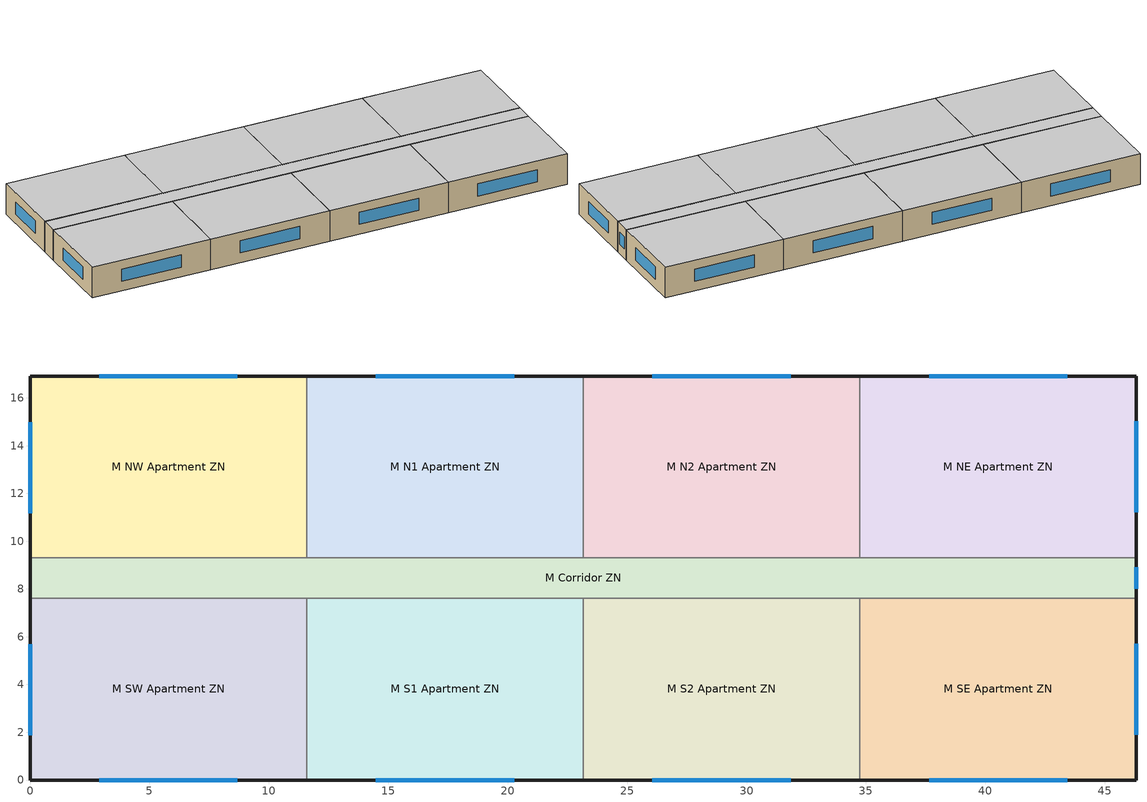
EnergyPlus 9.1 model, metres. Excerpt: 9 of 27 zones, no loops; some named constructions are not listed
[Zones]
M Corridor ZN
 floor adiabatic (Floor Adiabatic construction): 46.33,9.3 46.33,7.62 0,7.62 0,9.3 z3.05
 wall outside (Exterior wall without CLT&#44 Austin): 46.33,7.62 46.33,9.3 / 0,9.3 0,7.62 z3.05:6.1
 wall to M S1 Apartment ZN (Typical Interior Wall): 11.58,7.62 23.16,7.62 z3.05:6.1
 wall to M S2 Apartment ZN (Typical Interior Wall): 23.16,7.62 34.75,7.62 z3.05:6.1
 wall to M SE Apartment ZN (Typical Interior Wall): 34.75,7.62 46.33,7.62 z3.05:6.1
 wall to M SW Apartment ZN (Typical Interior Wall): 0,7.62 11.58,7.62 z3.05:6.1
 wall to M N1 Apartment ZN (Typical Interior Wall): 23.16,9.3 11.58,9.3 z3.05:6.1
 wall to M N2 Apartment ZN (Typical Interior Wall): 34.75,9.3 23.16,9.3 z3.05:6.1
 wall to M NE Apartment ZN (Typical Interior Wall): 46.33,9.3 34.75,9.3 z3.05:6.1
 wall to M NW Apartment ZN (Typical Interior Wall): 11.58,9.3 0,9.3 z3.05:6.1
 window (U 0.42 SHGC 0.40 Dbl LoE (e2-.1) Tint 6mm/6mm Air): 46.33,8 46.33,8.91 z4:5.22
 ceiling adiabatic (Floor Adiabatic construction): 46.33,7.62 46.33,9.3 0,9.3 0,7.62 z6.1
M N1 Apartment ZN
 floor adiabatic (Floor Adiabatic construction): 23.16,16.92 23.16,9.3 11.58,9.3 11.58,16.92 z3.05
 wall outside (Exterior wall without CLT&#44 Austin): 23.16,16.92 11.58,16.92 z3.05:6.1
 wall to M N2 Apartment ZN (Typical Interior Wall): 23.16,9.3 23.16,16.92 z3.05:6.1
 wall to M NW Apartment ZN (Typical Interior Wall): 11.58,16.92 11.58,9.3 z3.05:6.1
 window (U 0.42 SHGC 0.40 Dbl LoE (e2-.1) Tint 6mm/6mm Air): 20.27,16.92 14.48,16.92 z4:5.22
 ceiling adiabatic (Floor Adiabatic construction): 23.16,9.3 23.16,16.92 11.58,16.92 11.58,9.3 z6.1
M N2 Apartment ZN
 floor adiabatic (Floor Adiabatic construction): 34.75,16.92 34.75,9.3 23.16,9.3 23.16,16.92 z3.05
 wall outside (Exterior wall without CLT&#44 Austin): 34.75,16.92 23.16,16.92 z3.05:6.1
 wall to M NE Apartment ZN (Typical Interior Wall): 34.75,9.3 34.75,16.92 z3.05:6.1
 window (U 0.42 SHGC 0.40 Dbl LoE (e2-.1) Tint 6mm/6mm Air): 31.85,16.92 26.06,16.92 z4:5.22
 ceiling adiabatic (Floor Adiabatic construction): 34.75,9.3 34.75,16.92 23.16,16.92 23.16,9.3 z6.1
M NE Apartment ZN
 floor adiabatic (Floor Adiabatic construction): 46.33,16.92 46.33,9.3 34.75,9.3 34.75,16.92 z3.05
 wall outside (Exterior wall without CLT&#44 Austin): 46.33,9.3 46.33,16.92 34.75,16.92 z3.05:6.1
 window (U 0.42 SHGC 0.40 Dbl LoE (e2-.1) Tint 6mm/6mm Air): 46.33,11.2 46.33,15.01 / 43.43,16.92 37.64,16.92 z4:5.22
 ceiling adiabatic (Floor Adiabatic construction): 46.33,9.3 46.33,16.92 34.75,16.92 34.75,9.3 z6.1
M NW Apartment ZN
 floor adiabatic (Floor Adiabatic construction): 11.58,16.92 11.58,9.3 0,9.3 0,16.92 z3.05
 wall outside (Exterior wall without CLT&#44 Austin): 11.58,16.92 0,16.92 0,9.3 z3.05:6.1
 window (U 0.42 SHGC 0.40 Dbl LoE (e2-.1) Tint 6mm/6mm Air): 8.69,16.92 2.89,16.92 / 0,14.97 0,11.16 z4:5.22
 ceiling adiabatic (Floor Adiabatic construction): 11.58,9.3 11.58,16.92 0,16.92 0,9.3 z6.1
M S1 Apartment ZN
 floor adiabatic (Floor Adiabatic construction): 23.16,7.62 23.16,0 11.58,0 11.58,7.62 z3.05
 wall outside (Exterior wall without CLT&#44 Austin): 11.58,0 23.16,0 z3.05:6.1
 wall to M S2 Apartment ZN (Typical Interior Wall): 23.16,0 23.16,7.62 z3.05:6.1
 wall to M SW Apartment ZN (Typical Interior Wall): 11.58,7.62 11.58,0 z3.05:6.1
 window (U 0.42 SHGC 0.40 Dbl LoE (e2-.1) Tint 6mm/6mm Air): 14.48,0 20.27,0 z4:5.22
 ceiling adiabatic (Floor Adiabatic construction): 23.16,0 23.16,7.62 11.58,7.62 11.58,0 z6.1
M S2 Apartment ZN
 floor adiabatic (Floor Adiabatic construction): 34.75,7.62 34.75,0 23.16,0 23.16,7.62 z3.05
 wall outside (Exterior wall without CLT&#44 Austin): 23.16,0 34.75,0 z3.05:6.1
 wall to M SE Apartment ZN (Typical Interior Wall): 34.75,0 34.75,7.62 z3.05:6.1
 window (U 0.42 SHGC 0.40 Dbl LoE (e2-.1) Tint 6mm/6mm Air): 26.06,0 31.85,0 z4:5.22
 ceiling adiabatic (Floor Adiabatic construction): 34.75,0 34.75,7.62 23.16,7.62 23.16,0 z6.1
M SE Apartment ZN
 floor adiabatic (Floor Adiabatic construction): 46.33,7.62 46.33,0 34.75,0 34.75,7.62 z3.05
 wall outside (Exterior wall without CLT&#44 Austin): 34.75,0 46.33,0 46.33,7.62 z3.05:6.1
 window (U 0.42 SHGC 0.40 Dbl LoE (e2-.1) Tint 6mm/6mm Air): 46.33,1.9 46.33,5.71 / 37.64,0 43.43,0 z4:5.22
 ceiling adiabatic (Floor Adiabatic construction): 46.33,0 46.33,7.62 34.75,7.62 34.75,0 z6.1
M SW Apartment ZN
 floor adiabatic (Floor Adiabatic construction): 11.58,7.62 11.58,0 0,0 0,7.62 z3.05
 wall outside (Exterior wall without CLT&#44 Austin): 0,7.62 0,0 11.58,0 z3.05:6.1
 window (U 0.42 SHGC 0.40 Dbl LoE (e2-.1) Tint 6mm/6mm Air): 2.9,0 8.69,0 / 0,5.68 0,1.87 z4:5.22
 ceiling adiabatic (Floor Adiabatic construction): 11.58,0 11.58,7.62 0,7.62 0,0 z6.1
[EnergyManagementSystem:Program]
GN2ApartmentZNSACEconomizerCTRLProg: SET GN2ApartmentZNSACTimestepEconEff = 0.7; SET MaxE = 0.7; SET GN2ApartmentZNSACDATRqd = (GN2ApartmentZNSACDATRqd*1.8)+32; SET OATF = (OATF_1*1.8)+32; SET OAwbF = (OAWBC_1*1.8)+32; IF GN2ApartmentZNSACOAFlowMass > (GN2ApartmentZNSACOADesignMass*GN2ApartmentZNSACOASch); SET EconoActive = 1; ELSE; SET EconoActive = 0; ENDIF; SET dTNeeded = 75-GN2ApartmentZNSACDATRqd; SET CoolDesdT = ((98*0.15)+(75*(1-0.15)))-55; SET CoolLoad = dTNeeded/ CoolDesdT; IF CoolLoad > 1; SET CoolLoad = 1; ELSEIF CoolLoad < 0; SET CoolLoad = 0; ENDIF; IF EconoActive == 1; SET Stage = GN2ApartmentZNSACNumberofStages; IF Stage == 2; IF CoolLoad < 0.6; SET GN2ApartmentZNSACTimestepEconEff = MaxE; ELSE; SET ECOEff = 0-2.18919863612305; SET ECOEff = ECOEff+(0-0.674461284910428*CoolLoad); SET ECOEff = ECOEff+(0.000459106275872404*(OATF^2)); SET ECOEff = ECOEff+(0-0.00000484778537945252*(OATF^3)); SET ECOEff = ECOEff+(0.182915713033586*OAwbF); SET ECOEff = ECOEff+(0-0.00382838660261133*(OAwbF^2)); SET ECOEff = ECOEff+(0.0000255567460240583*(OAwbF^3)); SET GN2ApartmentZNSACTimestepEconEff = ECOEff; ENDIF; ELSE; SET ECOEff = 2.36337942464462; SET ECOEff = ECOEff+(0-0.409939515512619*CoolLoad); SET ECOEff = ECOEff+(0-0.0565205596792225*OAwbF); SET ECOEff = ECOEff+(0-0.0000632612294169389*(OATF^2)); SET GN2ApartmentZNSACTimestepEconEff = ECOEff+(0.000571724868775081*(OAwbF^2)); ENDIF; IF GN2ApartmentZNSACTimestepEconEff > MaxE; SET GN2ApartmentZNSACTimestepEconEff = MaxE; ELSEIF GN2ApartmentZNSACTimestepEconEff < (GN2ApartmentZNSACOADesignMass*GN2ApartmentZNSACOASch); SET GN2ApartmentZNSACTimestepEconEff = (GN2ApartmentZNSACOADesignMass*GN2ApartmentZNSACOASch); ENDIF; ENDIF
GN2ApartmentZNSACSetNumberofStages: SET GN2ApartmentZNSACNumberofStages = 1
GNEApartmentZNSACEconomizerCTRLProg: SET GNEApartmentZNSACTimestepEconEff = 0.7; SET MaxE = 0.7; SET GNEApartmentZNSACDATRqd = (GNEApartmentZNSACDATRqd*1.8)+32; SET OATF = (OATF_2*1.8)+32; SET OAwbF = (OAWBC_2*1.8)+32; IF GNEApartmentZNSACOAFlowMass > (GNEApartmentZNSACOADesignMass*GNEApartmentZNSACOASch); SET EconoActive = 1; ELSE; SET EconoActive = 0; ENDIF; SET dTNeeded = 75-GNEApartmentZNSACDATRqd; SET CoolDesdT = ((98*0.15)+(75*(1-0.15)))-55; SET CoolLoad = dTNeeded/ CoolDesdT; IF CoolLoad > 1; SET CoolLoad = 1; ELSEIF CoolLoad < 0; SET CoolLoad = 0; ENDIF; IF EconoActive == 1; SET Stage = GNEApartmentZNSACNumberofStages; IF Stage == 2; IF CoolLoad < 0.6; SET GNEApartmentZNSACTimestepEconEff = MaxE; ELSE; SET ECOEff = 0-2.18919863612305; SET ECOEff = ECOEff+(0-0.674461284910428*CoolLoad); SET ECOEff = ECOEff+(0.000459106275872404*(OATF^2)); SET ECOEff = ECOEff+(0-0.00000484778537945252*(OATF^3)); SET ECOEff = ECOEff+(0.182915713033586*OAwbF); SET ECOEff = ECOEff+(0-0.00382838660261133*(OAwbF^2)); SET ECOEff = ECOEff+(0.0000255567460240583*(OAwbF^3)); SET GNEApartmentZNSACTimestepEconEff = ECOEff; ENDIF; ELSE; SET ECOEff = 2.36337942464462; SET ECOEff = ECOEff+(0-0.409939515512619*CoolLoad); SET ECOEff = ECOEff+(0-0.0565205596792225*OAwbF); SET ECOEff = ECOEff+(0-0.0000632612294169389*(OATF^2)); SET GNEApartmentZNSACTimestepEconEff = ECOEff+(0.000571724868775081*(OAwbF^2)); ENDIF; IF GNEApartmentZNSACTimestepEconEff > MaxE; SET GNEApartmentZNSACTimestepEconEff = MaxE; ELSEIF GNEApartmentZNSACTimestepEconEff < (GNEApartmentZNSACOADesignMass*GNEApartmentZNSACOASch); SET GNEApartmentZNSACTimestepEconEff = (GNEApartmentZNSACOADesignMass*GNEApartmentZNSACOASch); ENDIF; ENDIF
GNEApartmentZNSACSetNumberofStages: SET GNEApartmentZNSACNumberofStages = 1
GNWApartmentZNSACEconomizerCTRLProg: SET GNWApartmentZNSACTimestepEconEff = 0.7; SET MaxE = 0.7; SET GNWApartmentZNSACDATRqd = (GNWApartmentZNSACDATRqd*1.8)+32; SET OATF = (OATF_3*1.8)+32; SET OAwbF = (OAWBC_3*1.8)+32; IF GNWApartmentZNSACOAFlowMass > (GNWApartmentZNSACOADesignMass*GNWApartmentZNSACOASch); SET EconoActive = 1; ELSE; SET EconoActive = 0; ENDIF; SET dTNeeded = 75-GNWApartmentZNSACDATRqd; SET CoolDesdT = ((98*0.15)+(75*(1-0.15)))-55; SET CoolLoad = dTNeeded/ CoolDesdT; IF CoolLoad > 1; SET CoolLoad = 1; ELSEIF CoolLoad < 0; SET CoolLoad = 0; ENDIF; IF EconoActive == 1; SET Stage = GNWApartmentZNSACNumberofStages; IF Stage == 2; IF CoolLoad < 0.6; SET GNWApartmentZNSACTimestepEconEff = MaxE; ELSE; SET ECOEff = 0-2.18919863612305; SET ECOEff = ECOEff+(0-0.674461284910428*CoolLoad); SET ECOEff = ECOEff+(0.000459106275872404*(OATF^2)); SET ECOEff = ECOEff+(0-0.00000484778537945252*(OATF^3)); SET ECOEff = ECOEff+(0.182915713033586*OAwbF); SET ECOEff = ECOEff+(0-0.00382838660261133*(OAwbF^2)); SET ECOEff = ECOEff+(0.0000255567460240583*(OAwbF^3)); SET GNWApartmentZNSACTimestepEconEff = ECOEff; ENDIF; ELSE; SET ECOEff = 2.36337942464462; SET ECOEff = ECOEff+(0-0.409939515512619*CoolLoad); SET ECOEff = ECOEff+(0-0.0565205596792225*OAwbF); SET ECOEff = ECOEff+(0-0.0000632612294169389*(OATF^2)); SET GNWApartmentZNSACTimestepEconEff = ECOEff+(0.000571724868775081*(OAwbF^2)); ENDIF; IF GNWApartmentZNSACTimestepEconEff > MaxE; SET GNWApartmentZNSACTimestepEconEff = MaxE; ELSEIF GNWApartmentZNSACTimestepEconEff < (GNWApartmentZNSACOADesignMass*GNWApartmentZNSACOASch); SET GNWApartmentZNSACTimestepEconEff = (GNWApartmentZNSACOADesignMass*GNWApartmentZNSACOASch); ENDIF; ENDIF
GNWApartmentZNSACSetNumberofStages: SET GNWApartmentZNSACNumberofStages = 1
GS1ApartmentZNSACEconomizerCTRLProg: SET GS1ApartmentZNSACTimestepEconEff = 0.7; SET MaxE = 0.7; SET GS1ApartmentZNSACDATRqd = (GS1ApartmentZNSACDATRqd*1.8)+32; SET OATF = (OATF_4*1.8)+32; SET OAwbF = (OAWBC_4*1.8)+32; IF GS1ApartmentZNSACOAFlowMass > (GS1ApartmentZNSACOADesignMass*GS1ApartmentZNSACOASch); SET EconoActive = 1; ELSE; SET EconoActive = 0; ENDIF; SET dTNeeded = 75-GS1ApartmentZNSACDATRqd; SET CoolDesdT = ((98*0.15)+(75*(1-0.15)))-55; SET CoolLoad = dTNeeded/ CoolDesdT; IF CoolLoad > 1; SET CoolLoad = 1; ELSEIF CoolLoad < 0; SET CoolLoad = 0; ENDIF; IF EconoActive == 1; SET Stage = GS1ApartmentZNSACNumberofStages; IF Stage == 2; IF CoolLoad < 0.6; SET GS1ApartmentZNSACTimestepEconEff = MaxE; ELSE; SET ECOEff = 0-2.18919863612305; SET ECOEff = ECOEff+(0-0.674461284910428*CoolLoad); SET ECOEff = ECOEff+(0.000459106275872404*(OATF^2)); SET ECOEff = ECOEff+(0-0.00000484778537945252*(OATF^3)); SET ECOEff = ECOEff+(0.182915713033586*OAwbF); SET ECOEff = ECOEff+(0-0.00382838660261133*(OAwbF^2)); SET ECOEff = ECOEff+(0.0000255567460240583*(OAwbF^3)); SET GS1ApartmentZNSACTimestepEconEff = ECOEff; ENDIF; ELSE; SET ECOEff = 2.36337942464462; SET ECOEff = ECOEff+(0-0.409939515512619*CoolLoad); SET ECOEff = ECOEff+(0-0.0565205596792225*OAwbF); SET ECOEff = ECOEff+(0-0.0000632612294169389*(OATF^2)); SET GS1ApartmentZNSACTimestepEconEff = ECOEff+(0.000571724868775081*(OAwbF^2)); ENDIF; IF GS1ApartmentZNSACTimestepEconEff > MaxE; SET GS1ApartmentZNSACTimestepEconEff = MaxE; ELSEIF GS1ApartmentZNSACTimestepEconEff < (GS1ApartmentZNSACOADesignMass*GS1ApartmentZNSACOASch); SET GS1ApartmentZNSACTimestepEconEff = (GS1ApartmentZNSACOADesignMass*GS1ApartmentZNSACOASch); ENDIF; ENDIF
GS1ApartmentZNSACSetNumberofStages: SET GS1ApartmentZNSACNumberofStages = 1
GS2ApartmentZNSACEconomizerCTRLProg: SET GS2ApartmentZNSACTimestepEconEff = 0.7; SET MaxE = 0.7; SET GS2ApartmentZNSACDATRqd = (GS2ApartmentZNSACDATRqd*1.8)+32; SET OATF = (OATF_5*1.8)+32; SET OAwbF = (OAWBC_5*1.8)+32; IF GS2ApartmentZNSACOAFlowMass > (GS2ApartmentZNSACOADesignMass*GS2ApartmentZNSACOASch); SET EconoActive = 1; ELSE; SET EconoActive = 0; ENDIF; SET dTNeeded = 75-GS2ApartmentZNSACDATRqd; SET CoolDesdT = ((98*0.15)+(75*(1-0.15)))-55; SET CoolLoad = dTNeeded/ CoolDesdT; IF CoolLoad > 1; SET CoolLoad = 1; ELSEIF CoolLoad < 0; SET CoolLoad = 0; ENDIF; IF EconoActive == 1; SET Stage = GS2ApartmentZNSACNumberofStages; IF Stage == 2; IF CoolLoad < 0.6; SET GS2ApartmentZNSACTimestepEconEff = MaxE; ELSE; SET ECOEff = 0-2.18919863612305; SET ECOEff = ECOEff+(0-0.674461284910428*CoolLoad); SET ECOEff = ECOEff+(0.000459106275872404*(OATF^2)); SET ECOEff = ECOEff+(0-0.00000484778537945252*(OATF^3)); SET ECOEff = ECOEff+(0.182915713033586*OAwbF); SET ECOEff = ECOEff+(0-0.00382838660261133*(OAwbF^2)); SET ECOEff = ECOEff+(0.0000255567460240583*(OAwbF^3)); SET GS2ApartmentZNSACTimestepEconEff = ECOEff; ENDIF; ELSE; SET ECOEff = 2.36337942464462; SET ECOEff = ECOEff+(0-0.409939515512619*CoolLoad); SET ECOEff = ECOEff+(0-0.0565205596792225*OAwbF); SET ECOEff = ECOEff+(0-0.0000632612294169389*(OATF^2)); SET GS2ApartmentZNSACTimestepEconEff = ECOEff+(0.000571724868775081*(OAwbF^2)); ENDIF; IF GS2ApartmentZNSACTimestepEconEff > MaxE; SET GS2ApartmentZNSACTimestepEconEff = MaxE; ELSEIF GS2ApartmentZNSACTimestepEconEff < (GS2ApartmentZNSACOADesignMass*GS2ApartmentZNSACOASch); SET GS2ApartmentZNSACTimestepEconEff = (GS2ApartmentZNSACOADesignMass*GS2ApartmentZNSACOASch); ENDIF; ENDIF
GS2ApartmentZNSACSetNumberofStages: SET GS2ApartmentZNSACNumberofStages = 1
GSWApartmentZNSACEconomizerCTRLProg: SET GSWApartmentZNSACTimestepEconEff = 0.7; SET MaxE = 0.7; SET GSWApartmentZNSACDATRqd = (GSWApartmentZNSACDATRqd*1.8)+32; SET OATF = (OATF_6*1.8)+32; SET OAwbF = (OAWBC_6*1.8)+32; IF GSWApartmentZNSACOAFlowMass > (GSWApartmentZNSACOADesignMass*GSWApartmentZNSACOASch); SET EconoActive = 1; ELSE; SET EconoActive = 0; ENDIF; SET dTNeeded = 75-GSWApartmentZNSACDATRqd; SET CoolDesdT = ((98*0.15)+(75*(1-0.15)))-55; SET CoolLoad = dTNeeded/ CoolDesdT; IF CoolLoad > 1; SET CoolLoad = 1; ELSEIF CoolLoad < 0; SET CoolLoad = 0; ENDIF; IF EconoActive == 1; SET Stage = GSWApartmentZNSACNumberofStages; IF Stage == 2; IF CoolLoad < 0.6; SET GSWApartmentZNSACTimestepEconEff = MaxE; ELSE; SET ECOEff = 0-2.18919863612305; SET ECOEff = ECOEff+(0-0.674461284910428*CoolLoad); SET ECOEff = ECOEff+(0.000459106275872404*(OATF^2)); SET ECOEff = ECOEff+(0-0.00000484778537945252*(OATF^3)); SET ECOEff = ECOEff+(0.182915713033586*OAwbF); SET ECOEff = ECOEff+(0-0.00382838660261133*(OAwbF^2)); SET ECOEff = ECOEff+(0.0000255567460240583*(OAwbF^3)); SET GSWApartmentZNSACTimestepEconEff = ECOEff; ENDIF; ELSE; SET ECOEff = 2.36337942464462; SET ECOEff = ECOEff+(0-0.409939515512619*CoolLoad); SET ECOEff = ECOEff+(0-0.0565205596792225*OAwbF); SET ECOEff = ECOEff+(0-0.0000632612294169389*(OATF^2)); SET GSWApartmentZNSACTimestepEconEff = ECOEff+(0.000571724868775081*(OAwbF^2)); ENDIF; IF GSWApartmentZNSACTimestepEconEff > MaxE; SET GSWApartmentZNSACTimestepEconEff = MaxE; ELSEIF GSWApartmentZNSACTimestepEconEff < (GSWApartmentZNSACOADesignMass*GSWApartmentZNSACOASch); SET GSWApartmentZNSACTimestepEconEff = (GSWApartmentZNSACOADesignMass*GSWApartmentZNSACOASch); ENDIF; ENDIF
GSWApartmentZNSACSetNumberofStages: SET GSWApartmentZNSACNumberofStages = 1
MN1ApartmentZNSACEconomizerCTRLProg: SET MN1ApartmentZNSACTimestepEconEff = 0.7; SET MaxE = 0.7; SET MN1ApartmentZNSACDATRqd = (MN1ApartmentZNSACDATRqd*1.8)+32; SET OATF = (OATF_7*1.8)+32; SET OAwbF = (OAWBC_7*1.8)+32; IF MN1ApartmentZNSACOAFlowMass > (MN1ApartmentZNSACOADesignMass*MN1ApartmentZNSACOASch); SET EconoActive = 1; ELSE; SET EconoActive = 0; ENDIF; SET dTNeeded = 75-MN1ApartmentZNSACDATRqd; SET CoolDesdT = ((98*0.15)+(75*(1-0.15)))-55; SET CoolLoad = dTNeeded/ CoolDesdT; IF CoolLoad > 1; SET CoolLoad = 1; ELSEIF CoolLoad < 0; SET CoolLoad = 0; ENDIF; IF EconoActive == 1; SET Stage = MN1ApartmentZNSACNumberofStages; IF Stage == 2; IF CoolLoad < 0.6; SET MN1ApartmentZNSACTimestepEconEff = MaxE; ELSE; SET ECOEff = 0-2.18919863612305; SET ECOEff = ECOEff+(0-0.674461284910428*CoolLoad); SET ECOEff = ECOEff+(0.000459106275872404*(OATF^2)); SET ECOEff = ECOEff+(0-0.00000484778537945252*(OATF^3)); SET ECOEff = ECOEff+(0.182915713033586*OAwbF); SET ECOEff = ECOEff+(0-0.00382838660261133*(OAwbF^2)); SET ECOEff = ECOEff+(0.0000255567460240583*(OAwbF^3)); SET MN1ApartmentZNSACTimestepEconEff = ECOEff; ENDIF; ELSE; SET ECOEff = 2.36337942464462; SET ECOEff = ECOEff+(0-0.409939515512619*CoolLoad); SET ECOEff = ECOEff+(0-0.0565205596792225*OAwbF); SET ECOEff = ECOEff+(0-0.0000632612294169389*(OATF^2)); SET MN1ApartmentZNSACTimestepEconEff = ECOEff+(0.000571724868775081*(OAwbF^2)); ENDIF; IF MN1ApartmentZNSACTimestepEconEff > MaxE; SET MN1ApartmentZNSACTimestepEconEff = MaxE; ELSEIF MN1ApartmentZNSACTimestepEconEff < (MN1ApartmentZNSACOADesignMass*MN1ApartmentZNSACOASch); SET MN1ApartmentZNSACTimestepEconEff = (MN1ApartmentZNSACOADesignMass*MN1ApartmentZNSACOASch); ENDIF; ENDIF
MN1ApartmentZNSACSetNumberofStages: SET MN1ApartmentZNSACNumberofStages = 1
MN2ApartmentZNSACEconomizerCTRLProg: SET MN2ApartmentZNSACTimestepEconEff = 0.7; SET MaxE = 0.7; SET MN2ApartmentZNSACDATRqd = (MN2ApartmentZNSACDATRqd*1.8)+32; SET OATF = (OATF_8*1.8)+32; SET OAwbF = (OAWBC_8*1.8)+32; IF MN2ApartmentZNSACOAFlowMass > (MN2ApartmentZNSACOADesignMass*MN2ApartmentZNSACOASch); SET EconoActive = 1; ELSE; SET EconoActive = 0; ENDIF; SET dTNeeded = 75-MN2ApartmentZNSACDATRqd; SET CoolDesdT = ((98*0.15)+(75*(1-0.15)))-55; SET CoolLoad = dTNeeded/ CoolDesdT; IF CoolLoad > 1; SET CoolLoad = 1; ELSEIF CoolLoad < 0; SET CoolLoad = 0; ENDIF; IF EconoActive == 1; SET Stage = MN2ApartmentZNSACNumberofStages; IF Stage == 2; IF CoolLoad < 0.6; SET MN2ApartmentZNSACTimestepEconEff = MaxE; ELSE; SET ECOEff = 0-2.18919863612305; SET ECOEff = ECOEff+(0-0.674461284910428*CoolLoad); SET ECOEff = ECOEff+(0.000459106275872404*(OATF^2)); SET ECOEff = ECOEff+(0-0.00000484778537945252*(OATF^3)); SET ECOEff = ECOEff+(0.182915713033586*OAwbF); SET ECOEff = ECOEff+(0-0.00382838660261133*(OAwbF^2)); SET ECOEff = ECOEff+(0.0000255567460240583*(OAwbF^3)); SET MN2ApartmentZNSACTimestepEconEff = ECOEff; ENDIF; ELSE; SET ECOEff = 2.36337942464462; SET ECOEff = ECOEff+(0-0.409939515512619*CoolLoad); SET ECOEff = ECOEff+(0-0.0565205596792225*OAwbF); SET ECOEff = ECOEff+(0-0.0000632612294169389*(OATF^2)); SET MN2ApartmentZNSACTimestepEconEff = ECOEff+(0.000571724868775081*(OAwbF^2)); ENDIF; IF MN2ApartmentZNSACTimestepEconEff > MaxE; SET MN2ApartmentZNSACTimestepEconEff = MaxE; ELSEIF MN2ApartmentZNSACTimestepEconEff < (MN2ApartmentZNSACOADesignMass*MN2ApartmentZNSACOASch); SET MN2ApartmentZNSACTimestepEconEff = (MN2ApartmentZNSACOADesignMass*MN2ApartmentZNSACOASch); ENDIF; ENDIF
MN2ApartmentZNSACSetNumberofStages: SET MN2ApartmentZNSACNumberofStages = 1
MNEApartmentZNSACEconomizerCTRLProg: SET MNEApartmentZNSACTimestepEconEff = 0.7; SET MaxE = 0.7; SET MNEApartmentZNSACDATRqd = (MNEApartmentZNSACDATRqd*1.8)+32; SET OATF = (OATF_9*1.8)+32; SET OAwbF = (OAWBC_9*1.8)+32; IF MNEApartmentZNSACOAFlowMass > (MNEApartmentZNSACOADesignMass*MNEApartmentZNSACOASch); SET EconoActive = 1; ELSE; SET EconoActive = 0; ENDIF; SET dTNeeded = 75-MNEApartmentZNSACDATRqd; SET CoolDesdT = ((98*0.15)+(75*(1-0.15)))-55; SET CoolLoad = dTNeeded/ CoolDesdT; IF CoolLoad > 1; SET CoolLoad = 1; ELSEIF CoolLoad < 0; SET CoolLoad = 0; ENDIF; IF EconoActive == 1; SET Stage = MNEApartmentZNSACNumberofStages; IF Stage == 2; IF CoolLoad < 0.6; SET MNEApartmentZNSACTimestepEconEff = MaxE; ELSE; SET ECOEff = 0-2.18919863612305; SET ECOEff = ECOEff+(0-0.674461284910428*CoolLoad); SET ECOEff = ECOEff+(0.000459106275872404*(OATF^2)); SET ECOEff = ECOEff+(0-0.00000484778537945252*(OATF^3)); SET ECOEff = ECOEff+(0.182915713033586*OAwbF); SET ECOEff = ECOEff+(0-0.00382838660261133*(OAwbF^2)); SET ECOEff = ECOEff+(0.0000255567460240583*(OAwbF^3)); SET MNEApartmentZNSACTimestepEconEff = ECOEff; ENDIF; ELSE; SET ECOEff = 2.36337942464462; SET ECOEff = ECOEff+(0-0.409939515512619*CoolLoad); SET ECOEff = ECOEff+(0-0.0565205596792225*OAwbF); SET ECOEff = ECOEff+(0-0.0000632612294169389*(OATF^2)); SET MNEApartmentZNSACTimestepEconEff = ECOEff+(0.000571724868775081*(OAwbF^2)); ENDIF; IF MNEApartmentZNSACTimestepEconEff > MaxE; SET MNEApartmentZNSACTimestepEconEff = MaxE; ELSEIF MNEApartmentZNSACTimestepEconEff < (MNEApartmentZNSACOADesignMass*MNEApartmentZNSACOASch); SET MNEApartmentZNSACTimestepEconEff = (MNEApartmentZNSACOADesignMass*MNEApartmentZNSACOASch); ENDIF; ENDIF
MNEApartmentZNSACSetNumberofStages: SET MNEApartmentZNSACNumberofStages = 1
MNWApartmentZNSACEconomizerCTRLProg: SET MNWApartmentZNSACTimestepEconEff = 0.7; SET MaxE = 0.7; SET MNWApartmentZNSACDATRqd = (MNWApartmentZNSACDATRqd*1.8)+32; SET OATF = (OATF_10*1.8)+32; SET OAwbF = (OAWBC_10*1.8)+32; IF MNWApartmentZNSACOAFlowMass > (MNWApartmentZNSACOADesignMass*MNWApartmentZNSACOASch); SET EconoActive = 1; ELSE; SET EconoActive = 0; ENDIF; SET dTNeeded = 75-MNWApartmentZNSACDATRqd; SET CoolDesdT = ((98*0.15)+(75*(1-0.15)))-55; SET CoolLoad = dTNeeded/ CoolDesdT; IF CoolLoad > 1; SET CoolLoad = 1; ELSEIF CoolLoad < 0; SET CoolLoad = 0; ENDIF; IF EconoActive == 1; SET Stage = MNWApartmentZNSACNumberofStages; IF Stage == 2; IF CoolLoad < 0.6; SET MNWApartmentZNSACTimestepEconEff = MaxE; ELSE; SET ECOEff = 0-2.18919863612305; SET ECOEff = ECOEff+(0-0.674461284910428*CoolLoad); SET ECOEff = ECOEff+(0.000459106275872404*(OATF^2)); SET ECOEff = ECOEff+(0-0.00000484778537945252*(OATF^3)); SET ECOEff = ECOEff+(0.182915713033586*OAwbF); SET ECOEff = ECOEff+(0-0.00382838660261133*(OAwbF^2)); SET ECOEff = ECOEff+(0.0000255567460240583*(OAwbF^3)); SET MNWApartmentZNSACTimestepEconEff = ECOEff; ENDIF; ELSE; SET ECOEff = 2.36337942464462; SET ECOEff = ECOEff+(0-0.409939515512619*CoolLoad); SET ECOEff = ECOEff+(0-0.0565205596792225*OAwbF); SET ECOEff = ECOEff+(0-0.0000632612294169389*(OATF^2)); SET MNWApartmentZNSACTimestepEconEff = ECOEff+(0.000571724868775081*(OAwbF^2)); ENDIF; IF MNWApartmentZNSACTimestepEconEff > MaxE; SET MNWApartmentZNSACTimestepEconEff = MaxE; ELSEIF MNWApartmentZNSACTimestepEconEff < (MNWApartmentZNSACOADesignMass*MNWApartmentZNSACOASch); SET MNWApartmentZNSACTimestepEconEff = (MNWApartmentZNSACOADesignMass*MNWApartmentZNSACOASch); ENDIF; ENDIF
MNWApartmentZNSACSetNumberofStages: SET MNWApartmentZNSACNumberofStages = 1
MS1ApartmentZNSACEconomizerCTRLProg: SET MS1ApartmentZNSACTimestepEconEff = 0.7; SET MaxE = 0.7; SET MS1ApartmentZNSACDATRqd = (MS1ApartmentZNSACDATRqd*1.8)+32; SET OATF = (OATF_11*1.8)+32; SET OAwbF = (OAWBC_11*1.8)+32; IF MS1ApartmentZNSACOAFlowMass > (MS1ApartmentZNSACOADesignMass*MS1ApartmentZNSACOASch); SET EconoActive = 1; ELSE; SET EconoActive = 0; ENDIF; SET dTNeeded = 75-MS1ApartmentZNSACDATRqd; SET CoolDesdT = ((98*0.15)+(75*(1-0.15)))-55; SET CoolLoad = dTNeeded/ CoolDesdT; IF CoolLoad > 1; SET CoolLoad = 1; ELSEIF CoolLoad < 0; SET CoolLoad = 0; ENDIF; IF EconoActive == 1; SET Stage = MS1ApartmentZNSACNumberofStages; IF Stage == 2; IF CoolLoad < 0.6; SET MS1ApartmentZNSACTimestepEconEff = MaxE; ELSE; SET ECOEff = 0-2.18919863612305; SET ECOEff = ECOEff+(0-0.674461284910428*CoolLoad); SET ECOEff = ECOEff+(0.000459106275872404*(OATF^2)); SET ECOEff = ECOEff+(0-0.00000484778537945252*(OATF^3)); SET ECOEff = ECOEff+(0.182915713033586*OAwbF); SET ECOEff = ECOEff+(0-0.00382838660261133*(OAwbF^2)); SET ECOEff = ECOEff+(0.0000255567460240583*(OAwbF^3)); SET MS1ApartmentZNSACTimestepEconEff = ECOEff; ENDIF; ELSE; SET ECOEff = 2.36337942464462; SET ECOEff = ECOEff+(0-0.409939515512619*CoolLoad); SET ECOEff = ECOEff+(0-0.0565205596792225*OAwbF); SET ECOEff = ECOEff+(0-0.0000632612294169389*(OATF^2)); SET MS1ApartmentZNSACTimestepEconEff = ECOEff+(0.000571724868775081*(OAwbF^2)); ENDIF; IF MS1ApartmentZNSACTimestepEconEff > MaxE; SET MS1ApartmentZNSACTimestepEconEff = MaxE; ELSEIF MS1ApartmentZNSACTimestepEconEff < (MS1ApartmentZNSACOADesignMass*MS1ApartmentZNSACOASch); SET MS1ApartmentZNSACTimestepEconEff = (MS1ApartmentZNSACOADesignMass*MS1ApartmentZNSACOASch); ENDIF; ENDIF
MS1ApartmentZNSACSetNumberofStages: SET MS1ApartmentZNSACNumberofStages = 1
MS2ApartmentZNSACEconomizerCTRLProg: SET MS2ApartmentZNSACTimestepEconEff = 0.7; SET MaxE = 0.7; SET MS2ApartmentZNSACDATRqd = (MS2ApartmentZNSACDATRqd*1.8)+32; SET OATF = (OATF_12*1.8)+32; SET OAwbF = (OAWBC_12*1.8)+32; IF MS2ApartmentZNSACOAFlowMass > (MS2ApartmentZNSACOADesignMass*MS2ApartmentZNSACOASch); SET EconoActive = 1; ELSE; SET EconoActive = 0; ENDIF; SET dTNeeded = 75-MS2ApartmentZNSACDATRqd; SET CoolDesdT = ((98*0.15)+(75*(1-0.15)))-55; SET CoolLoad = dTNeeded/ CoolDesdT; IF CoolLoad > 1; SET CoolLoad = 1; ELSEIF CoolLoad < 0; SET CoolLoad = 0; ENDIF; IF EconoActive == 1; SET Stage = MS2ApartmentZNSACNumberofStages; IF Stage == 2; IF CoolLoad < 0.6; SET MS2ApartmentZNSACTimestepEconEff = MaxE; ELSE; SET ECOEff = 0-2.18919863612305; SET ECOEff = ECOEff+(0-0.674461284910428*CoolLoad); SET ECOEff = ECOEff+(0.000459106275872404*(OATF^2)); SET ECOEff = ECOEff+(0-0.00000484778537945252*(OATF^3)); SET ECOEff = ECOEff+(0.182915713033586*OAwbF); SET ECOEff = ECOEff+(0-0.00382838660261133*(OAwbF^2)); SET ECOEff = ECOEff+(0.0000255567460240583*(OAwbF^3)); SET MS2ApartmentZNSACTimestepEconEff = ECOEff; ENDIF; ELSE; SET ECOEff = 2.36337942464462; SET ECOEff = ECOEff+(0-0.409939515512619*CoolLoad); SET ECOEff = ECOEff+(0-0.0565205596792225*OAwbF); SET ECOEff = ECOEff+(0-0.0000632612294169389*(OATF^2)); SET MS2ApartmentZNSACTimestepEconEff = ECOEff+(0.000571724868775081*(OAwbF^2)); ENDIF; IF MS2ApartmentZNSACTimestepEconEff > MaxE; SET MS2ApartmentZNSACTimestepEconEff = MaxE; ELSEIF MS2ApartmentZNSACTimestepEconEff < (MS2ApartmentZNSACOADesignMass*MS2ApartmentZNSACOASch); SET MS2ApartmentZNSACTimestepEconEff = (MS2ApartmentZNSACOADesignMass*MS2ApartmentZNSACOASch); ENDIF; ENDIF
MS2ApartmentZNSACSetNumberofStages: SET MS2ApartmentZNSACNumberofStages = 1
MSEApartmentZNSACEconomizerCTRLProg: SET MSEApartmentZNSACTimestepEconEff = 0.7; SET MaxE = 0.7; SET MSEApartmentZNSACDATRqd = (MSEApartmentZNSACDATRqd*1.8)+32; SET OATF = (OATF_13*1.8)+32; SET OAwbF = (OAWBC_13*1.8)+32; IF MSEApartmentZNSACOAFlowMass > (MSEApartmentZNSACOADesignMass*MSEApartmentZNSACOASch); SET EconoActive = 1; ELSE; SET EconoActive = 0; ENDIF; SET dTNeeded = 75-MSEApartmentZNSACDATRqd; SET CoolDesdT = ((98*0.15)+(75*(1-0.15)))-55; SET CoolLoad = dTNeeded/ CoolDesdT; IF CoolLoad > 1; SET CoolLoad = 1; ELSEIF CoolLoad < 0; SET CoolLoad = 0; ENDIF; IF EconoActive == 1; SET Stage = MSEApartmentZNSACNumberofStages; IF Stage == 2; IF CoolLoad < 0.6; SET MSEApartmentZNSACTimestepEconEff = MaxE; ELSE; SET ECOEff = 0-2.18919863612305; SET ECOEff = ECOEff+(0-0.674461284910428*CoolLoad); SET ECOEff = ECOEff+(0.000459106275872404*(OATF^2)); SET ECOEff = ECOEff+(0-0.00000484778537945252*(OATF^3)); SET ECOEff = ECOEff+(0.182915713033586*OAwbF); SET ECOEff = ECOEff+(0-0.00382838660261133*(OAwbF^2)); SET ECOEff = ECOEff+(0.0000255567460240583*(OAwbF^3)); SET MSEApartmentZNSACTimestepEconEff = ECOEff; ENDIF; ELSE; SET ECOEff = 2.36337942464462; SET ECOEff = ECOEff+(0-0.409939515512619*CoolLoad); SET ECOEff = ECOEff+(0-0.0565205596792225*OAwbF); SET ECOEff = ECOEff+(0-0.0000632612294169389*(OATF^2)); SET MSEApartmentZNSACTimestepEconEff = ECOEff+(0.000571724868775081*(OAwbF^2)); ENDIF; IF MSEApartmentZNSACTimestepEconEff > MaxE; SET MSEApartmentZNSACTimestepEconEff = MaxE; ELSEIF MSEApartmentZNSACTimestepEconEff < (MSEApartmentZNSACOADesignMass*MSEApartmentZNSACOASch); SET MSEApartmentZNSACTimestepEconEff = (MSEApartmentZNSACOADesignMass*MSEApartmentZNSACOASch); ENDIF; ENDIF
MSEApartmentZNSACSetNumberofStages: SET MSEApartmentZNSACNumberofStages = 1
MSWApartmentZNSACEconomizerCTRLProg: SET MSWApartmentZNSACTimestepEconEff = 0.7; SET MaxE = 0.7; SET MSWApartmentZNSACDATRqd = (MSWApartmentZNSACDATRqd*1.8)+32; SET OATF = (OATF_14*1.8)+32; SET OAwbF = (OAWBC_14*1.8)+32; IF MSWApartmentZNSACOAFlowMass > (MSWApartmentZNSACOADesignMass*MSWApartmentZNSACOASch); SET EconoActive = 1; ELSE; SET EconoActive = 0; ENDIF; SET dTNeeded = 75-MSWApartmentZNSACDATRqd; SET CoolDesdT = ((98*0.15)+(75*(1-0.15)))-55; SET CoolLoad = dTNeeded/ CoolDesdT; IF CoolLoad > 1; SET CoolLoad = 1; ELSEIF CoolLoad < 0; SET CoolLoad = 0; ENDIF; IF EconoActive == 1; SET Stage = MSWApartmentZNSACNumberofStages; IF Stage == 2; IF CoolLoad < 0.6; SET MSWApartmentZNSACTimestepEconEff = MaxE; ELSE; SET ECOEff = 0-2.18919863612305; SET ECOEff = ECOEff+(0-0.674461284910428*CoolLoad); SET ECOEff = ECOEff+(0.000459106275872404*(OATF^2)); SET ECOEff = ECOEff+(0-0.00000484778537945252*(OATF^3)); SET ECOEff = ECOEff+(0.182915713033586*OAwbF); SET ECOEff = ECOEff+(0-0.00382838660261133*(OAwbF^2)); SET ECOEff = ECOEff+(0.0000255567460240583*(OAwbF^3)); SET MSWApartmentZNSACTimestepEconEff = ECOEff; ENDIF; ELSE; SET ECOEff = 2.36337942464462; SET ECOEff = ECOEff+(0-0.409939515512619*CoolLoad); SET ECOEff = ECOEff+(0-0.0565205596792225*OAwbF); SET ECOEff = ECOEff+(0-0.0000632612294169389*(OATF^2)); SET MSWApartmentZNSACTimestepEconEff = ECOEff+(0.000571724868775081*(OAwbF^2)); ENDIF; IF MSWApartmentZNSACTimestepEconEff > MaxE; SET MSWApartmentZNSACTimestepEconEff = MaxE; ELSEIF MSWApartmentZNSACTimestepEconEff < (MSWApartmentZNSACOADesignMass*MSWApartmentZNSACOASch); SET MSWApartmentZNSACTimestepEconEff = (MSWApartmentZNSACOADesignMass*MSWApartmentZNSACOASch); ENDIF; ENDIF
MSWApartmentZNSACSetNumberofStages: SET MSWApartmentZNSACNumberofStages = 1
OfficeZNSACEconomizerCTRLProg: SET OfficeZNSACTimestepEconEff = 0.7; SET MaxE = 0.7; SET OfficeZNSACDATRqd = (OfficeZNSACDATRqd*1.8)+32; SET OATF = (OATF_15*1.8)+32; SET OAwbF = (OAWBC_15*1.8)+32; IF OfficeZNSACOAFlowMass > (OfficeZNSACOADesignMass*OfficeZNSACOASch); SET EconoActive = 1; ELSE; SET EconoActive = 0; ENDIF; SET dTNeeded = 75-OfficeZNSACDATRqd; SET CoolDesdT = ((98*0.15)+(75*(1-0.15)))-55; SET CoolLoad = dTNeeded/ CoolDesdT; IF CoolLoad > 1; SET CoolLoad = 1; ELSEIF CoolLoad < 0; SET CoolLoad = 0; ENDIF; IF EconoActive == 1; SET Stage = OfficeZNSACNumberofStages; IF Stage == 2; IF CoolLoad < 0.6; SET OfficeZNSACTimestepEconEff = MaxE; ELSE; SET ECOEff = 0-2.18919863612305; SET ECOEff = ECOEff+(0-0.674461284910428*CoolLoad); SET ECOEff = ECOEff+(0.000459106275872404*(OATF^2)); SET ECOEff = ECOEff+(0-0.00000484778537945252*(OATF^3)); SET ECOEff = ECOEff+(0.182915713033586*OAwbF); SET ECOEff = ECOEff+(0-0.00382838660261133*(OAwbF^2)); SET ECOEff = ECOEff+(0.0000255567460240583*(OAwbF^3)); SET OfficeZNSACTimestepEconEff = ECOEff; ENDIF; ELSE; SET ECOEff = 2.36337942464462; SET ECOEff = ECOEff+(0-0.409939515512619*CoolLoad); SET ECOEff = ECOEff+(0-0.0565205596792225*OAwbF); SET ECOEff = ECOEff+(0-0.0000632612294169389*(OATF^2)); SET OfficeZNSACTimestepEconEff = ECOEff+(0.000571724868775081*(OAwbF^2)); ENDIF; IF OfficeZNSACTimestepEconEff > MaxE; SET OfficeZNSACTimestepEconEff = MaxE; ELSEIF OfficeZNSACTimestepEconEff < (OfficeZNSACOADesignMass*OfficeZNSACOASch); SET OfficeZNSACTimestepEconEff = (OfficeZNSACOADesignMass*OfficeZNSACOASch); ENDIF; ENDIF
OfficeZNSACSetNumberofStages: SET OfficeZNSACNumberofStages = 1
TN1ApartmentZNSACEconomizerCTRLProg: SET TN1ApartmentZNSACTimestepEconEff = 0.7; SET MaxE = 0.7; SET TN1ApartmentZNSACDATRqd = (TN1ApartmentZNSACDATRqd*1.8)+32; SET OATF = (OATF_16*1.8)+32; SET OAwbF = (OAWBC_16*1.8)+32; IF TN1ApartmentZNSACOAFlowMass > (TN1ApartmentZNSACOADesignMass*TN1ApartmentZNSACOASch); SET EconoActive = 1; ELSE; SET EconoActive = 0; ENDIF; SET dTNeeded = 75-TN1ApartmentZNSACDATRqd; SET CoolDesdT = ((98*0.15)+(75*(1-0.15)))-55; SET CoolLoad = dTNeeded/ CoolDesdT; IF CoolLoad > 1; SET CoolLoad = 1; ELSEIF CoolLoad < 0; SET CoolLoad = 0; ENDIF; IF EconoActive == 1; SET Stage = TN1ApartmentZNSACNumberofStages; IF Stage == 2; IF CoolLoad < 0.6; SET TN1ApartmentZNSACTimestepEconEff = MaxE; ELSE; SET ECOEff = 0-2.18919863612305; SET ECOEff = ECOEff+(0-0.674461284910428*CoolLoad); SET ECOEff = ECOEff+(0.000459106275872404*(OATF^2)); SET ECOEff = ECOEff+(0-0.00000484778537945252*(OATF^3)); SET ECOEff = ECOEff+(0.182915713033586*OAwbF); SET ECOEff = ECOEff+(0-0.00382838660261133*(OAwbF^2)); SET ECOEff = ECOEff+(0.0000255567460240583*(OAwbF^3)); SET TN1ApartmentZNSACTimestepEconEff = ECOEff; ENDIF; ELSE; SET ECOEff = 2.36337942464462; SET ECOEff = ECOEff+(0-0.409939515512619*CoolLoad); SET ECOEff = ECOEff+(0-0.0565205596792225*OAwbF); SET ECOEff = ECOEff+(0-0.0000632612294169389*(OATF^2)); SET TN1ApartmentZNSACTimestepEconEff = ECOEff+(0.000571724868775081*(OAwbF^2)); ENDIF; IF TN1ApartmentZNSACTimestepEconEff > MaxE; SET TN1ApartmentZNSACTimestepEconEff = MaxE; ELSEIF TN1ApartmentZNSACTimestepEconEff < (TN1ApartmentZNSACOADesignMass*TN1ApartmentZNSACOASch); SET TN1ApartmentZNSACTimestepEconEff = (TN1ApartmentZNSACOADesignMass*TN1ApartmentZNSACOASch); ENDIF; ENDIF
TN1ApartmentZNSACSetNumberofStages: SET TN1ApartmentZNSACNumberofStages = 1
TN2ApartmentZNSACEconomizerCTRLProg: SET TN2ApartmentZNSACTimestepEconEff = 0.7; SET MaxE = 0.7; SET TN2ApartmentZNSACDATRqd = (TN2ApartmentZNSACDATRqd*1.8)+32; SET OATF = (OATF_17*1.8)+32; SET OAwbF = (OAWBC_17*1.8)+32; IF TN2ApartmentZNSACOAFlowMass > (TN2ApartmentZNSACOADesignMass*TN2ApartmentZNSACOASch); SET EconoActive = 1; ELSE; SET EconoActive = 0; ENDIF; SET dTNeeded = 75-TN2ApartmentZNSACDATRqd; SET CoolDesdT = ((98*0.15)+(75*(1-0.15)))-55; SET CoolLoad = dTNeeded/ CoolDesdT; IF CoolLoad > 1; SET CoolLoad = 1; ELSEIF CoolLoad < 0; SET CoolLoad = 0; ENDIF; IF EconoActive == 1; SET Stage = TN2ApartmentZNSACNumberofStages; IF Stage == 2; IF CoolLoad < 0.6; SET TN2ApartmentZNSACTimestepEconEff = MaxE; ELSE; SET ECOEff = 0-2.18919863612305; SET ECOEff = ECOEff+(0-0.674461284910428*CoolLoad); SET ECOEff = ECOEff+(0.000459106275872404*(OATF^2)); SET ECOEff = ECOEff+(0-0.00000484778537945252*(OATF^3)); SET ECOEff = ECOEff+(0.182915713033586*OAwbF); SET ECOEff = ECOEff+(0-0.00382838660261133*(OAwbF^2)); SET ECOEff = ECOEff+(0.0000255567460240583*(OAwbF^3)); SET TN2ApartmentZNSACTimestepEconEff = ECOEff; ENDIF; ELSE; SET ECOEff = 2.36337942464462; SET ECOEff = ECOEff+(0-0.409939515512619*CoolLoad); SET ECOEff = ECOEff+(0-0.0565205596792225*OAwbF); SET ECOEff = ECOEff+(0-0.0000632612294169389*(OATF^2)); SET TN2ApartmentZNSACTimestepEconEff = ECOEff+(0.000571724868775081*(OAwbF^2)); ENDIF; IF TN2ApartmentZNSACTimestepEconEff > MaxE; SET TN2ApartmentZNSACTimestepEconEff = MaxE; ELSEIF TN2ApartmentZNSACTimestepEconEff < (TN2ApartmentZNSACOADesignMass*TN2ApartmentZNSACOASch); SET TN2ApartmentZNSACTimestepEconEff = (TN2ApartmentZNSACOADesignMass*TN2ApartmentZNSACOASch); ENDIF; ENDIF
TN2ApartmentZNSACSetNumberofStages: SET TN2ApartmentZNSACNumberofStages = 1
TNEApartmentZNSACEconomizerCTRLProg: SET TNEApartmentZNSACTimestepEconEff = 0.7; SET MaxE = 0.7; SET TNEApartmentZNSACDATRqd = (TNEApartmentZNSACDATRqd*1.8)+32; SET OATF = (OATF_18*1.8)+32; SET OAwbF = (OAWBC_18*1.8)+32; IF TNEApartmentZNSACOAFlowMass > (TNEApartmentZNSACOADesignMass*TNEApartmentZNSACOASch); SET EconoActive = 1; ELSE; SET EconoActive = 0; ENDIF; SET dTNeeded = 75-TNEApartmentZNSACDATRqd; SET CoolDesdT = ((98*0.15)+(75*(1-0.15)))-55; SET CoolLoad = dTNeeded/ CoolDesdT; IF CoolLoad > 1; SET CoolLoad = 1; ELSEIF CoolLoad < 0; SET CoolLoad = 0; ENDIF; IF EconoActive == 1; SET Stage = TNEApartmentZNSACNumberofStages; IF Stage == 2; IF CoolLoad < 0.6; SET TNEApartmentZNSACTimestepEconEff = MaxE; ELSE; SET ECOEff = 0-2.18919863612305; SET ECOEff = ECOEff+(0-0.674461284910428*CoolLoad); SET ECOEff = ECOEff+(0.000459106275872404*(OATF^2)); SET ECOEff = ECOEff+(0-0.00000484778537945252*(OATF^3)); SET ECOEff = ECOEff+(0.182915713033586*OAwbF); SET ECOEff = ECOEff+(0-0.00382838660261133*(OAwbF^2)); SET ECOEff = ECOEff+(0.0000255567460240583*(OAwbF^3)); SET TNEApartmentZNSACTimestepEconEff = ECOEff; ENDIF; ELSE; SET ECOEff = 2.36337942464462; SET ECOEff = ECOEff+(0-0.409939515512619*CoolLoad); SET ECOEff = ECOEff+(0-0.0565205596792225*OAwbF); SET ECOEff = ECOEff+(0-0.0000632612294169389*(OATF^2)); SET TNEApartmentZNSACTimestepEconEff = ECOEff+(0.000571724868775081*(OAwbF^2)); ENDIF; IF TNEApartmentZNSACTimestepEconEff > MaxE; SET TNEApartmentZNSACTimestepEconEff = MaxE; ELSEIF TNEApartmentZNSACTimestepEconEff < (TNEApartmentZNSACOADesignMass*TNEApartmentZNSACOASch); SET TNEApartmentZNSACTimestepEconEff = (TNEApartmentZNSACOADesignMass*TNEApartmentZNSACOASch); ENDIF; ENDIF
TNEApartmentZNSACSetNumberofStages: SET TNEApartmentZNSACNumberofStages = 1
TNWApartmentZNSACEconomizerCTRLProg: SET TNWApartmentZNSACTimestepEconEff = 0.7; SET MaxE = 0.7; SET TNWApartmentZNSACDATRqd = (TNWApartmentZNSACDATRqd*1.8)+32; SET OATF = (OATF_19*1.8)+32; SET OAwbF = (OAWBC_19*1.8)+32; IF TNWApartmentZNSACOAFlowMass > (TNWApartmentZNSACOADesignMass*TNWApartmentZNSACOASch); SET EconoActive = 1; ELSE; SET EconoActive = 0; ENDIF; SET dTNeeded = 75-TNWApartmentZNSACDATRqd; SET CoolDesdT = ((98*0.15)+(75*(1-0.15)))-55; SET CoolLoad = dTNeeded/ CoolDesdT; IF CoolLoad > 1; SET CoolLoad = 1; ELSEIF CoolLoad < 0; SET CoolLoad = 0; ENDIF; IF EconoActive == 1; SET Stage = TNWApartmentZNSACNumberofStages; IF Stage == 2; IF CoolLoad < 0.6; SET TNWApartmentZNSACTimestepEconEff = MaxE; ELSE; SET ECOEff = 0-2.18919863612305; SET ECOEff = ECOEff+(0-0.674461284910428*CoolLoad); SET ECOEff = ECOEff+(0.000459106275872404*(OATF^2)); SET ECOEff = ECOEff+(0-0.00000484778537945252*(OATF^3)); SET ECOEff = ECOEff+(0.182915713033586*OAwbF); SET ECOEff = ECOEff+(0-0.00382838660261133*(OAwbF^2)); SET ECOEff = ECOEff+(0.0000255567460240583*(OAwbF^3)); SET TNWApartmentZNSACTimestepEconEff = ECOEff; ENDIF; ELSE; SET ECOEff = 2.36337942464462; SET ECOEff = ECOEff+(0-0.409939515512619*CoolLoad); SET ECOEff = ECOEff+(0-0.0565205596792225*OAwbF); SET ECOEff = ECOEff+(0-0.0000632612294169389*(OATF^2)); SET TNWApartmentZNSACTimestepEconEff = ECOEff+(0.000571724868775081*(OAwbF^2)); ENDIF; IF TNWApartmentZNSACTimestepEconEff > MaxE; SET TNWApartmentZNSACTimestepEconEff = MaxE; ELSEIF TNWApartmentZNSACTimestepEconEff < (TNWApartmentZNSACOADesignMass*TNWApartmentZNSACOASch); SET TNWApartmentZNSACTimestepEconEff = (TNWApartmentZNSACOADesignMass*TNWApartmentZNSACOASch); ENDIF; ENDIF
TNWApartmentZNSACSetNumberofStages: SET TNWApartmentZNSACNumberofStages = 1
TS1ApartmentZNSACEconomizerCTRLProg: SET TS1ApartmentZNSACTimestepEconEff = 0.7; SET MaxE = 0.7; SET TS1ApartmentZNSACDATRqd = (TS1ApartmentZNSACDATRqd*1.8)+32; SET OATF = (OATF_20*1.8)+32; SET OAwbF = (OAWBC_20*1.8)+32; IF TS1ApartmentZNSACOAFlowMass > (TS1ApartmentZNSACOADesignMass*TS1ApartmentZNSACOASch); SET EconoActive = 1; ELSE; SET EconoActive = 0; ENDIF; SET dTNeeded = 75-TS1ApartmentZNSACDATRqd; SET CoolDesdT = ((98*0.15)+(75*(1-0.15)))-55; SET CoolLoad = dTNeeded/ CoolDesdT; IF CoolLoad > 1; SET CoolLoad = 1; ELSEIF CoolLoad < 0; SET CoolLoad = 0; ENDIF; IF EconoActive == 1; SET Stage = TS1ApartmentZNSACNumberofStages; IF Stage == 2; IF CoolLoad < 0.6; SET TS1ApartmentZNSACTimestepEconEff = MaxE; ELSE; SET ECOEff = 0-2.18919863612305; SET ECOEff = ECOEff+(0-0.674461284910428*CoolLoad); SET ECOEff = ECOEff+(0.000459106275872404*(OATF^2)); SET ECOEff = ECOEff+(0-0.00000484778537945252*(OATF^3)); SET ECOEff = ECOEff+(0.182915713033586*OAwbF); SET ECOEff = ECOEff+(0-0.00382838660261133*(OAwbF^2)); SET ECOEff = ECOEff+(0.0000255567460240583*(OAwbF^3)); SET TS1ApartmentZNSACTimestepEconEff = ECOEff; ENDIF; ELSE; SET ECOEff = 2.36337942464462; SET ECOEff = ECOEff+(0-0.409939515512619*CoolLoad); SET ECOEff = ECOEff+(0-0.0565205596792225*OAwbF); SET ECOEff = ECOEff+(0-0.0000632612294169389*(OATF^2)); SET TS1ApartmentZNSACTimestepEconEff = ECOEff+(0.000571724868775081*(OAwbF^2)); ENDIF; IF TS1ApartmentZNSACTimestepEconEff > MaxE; SET TS1ApartmentZNSACTimestepEconEff = MaxE; ELSEIF TS1ApartmentZNSACTimestepEconEff < (TS1ApartmentZNSACOADesignMass*TS1ApartmentZNSACOASch); SET TS1ApartmentZNSACTimestepEconEff = (TS1ApartmentZNSACOADesignMass*TS1ApartmentZNSACOASch); ENDIF; ENDIF
TS1ApartmentZNSACSetNumberofStages: SET TS1ApartmentZNSACNumberofStages = 1
